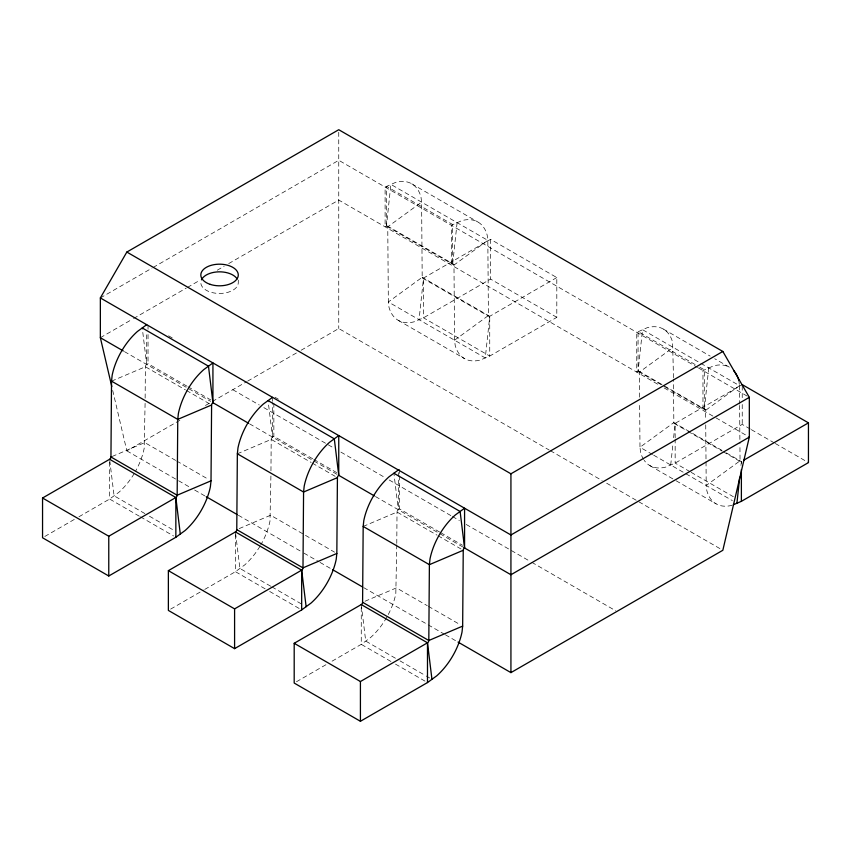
<?xml version="1.0" encoding="UTF-8"?>
<svg xmlns="http://www.w3.org/2000/svg" width="851" height="851" viewBox="0 0 851 851"><rect width="100%" height="100%" fill="white"/><g stroke="black" fill="none" stroke-linecap="round" stroke-linejoin="round"><path stroke-width="0.64" stroke-dasharray="4.25 3.19" d="M145.096 403.363L144.159 448.498A50.571 29.2 -60 0 1 135.554 471.209M145.138 398.14L145.383 366.76A1.872 1.085 -60 0 1 146.702 364.462L146.702 332.656M270.916 476.007L269.98 521.142A50.571 29.2 -60 0 1 260.725 544.991M270.958 470.784L271.203 439.403A1.872 1.085 -60 0 1 272.533 437.106L272.533 402.651M396.768 544.725L395.811 593.785A50.571 29.2 -60 0 1 370.525 637.58L361.26 644.335L330.571 662.046M396.779 543.427L397.023 512.047A1.872 1.085 -60 0 1 398.353 509.749L398.353 477.943M556.809 317.327L490.58 279.096L423.511 317.817L414.256 321.763A50.571 29.2 -60 0 1 388.971 307.158L388.343 301.977L422.192 277.298L421.607 202.134L420.968 196.964A50.571 29.2 -60 0 0 395.683 182.359L385.109 187.06L385.109 226.823L386.428 226.058L390.886 184.401L487.825 240.376L488.41 315.53L454.562 340.219L455.189 345.389A50.571 29.2 -60 0 0 480.475 359.994L489.74 356.058L556.809 317.327L556.809 277.564L490.58 239.333L423.511 278.064L419.054 319.721M457.104 222.632L452.647 264.299L451.328 265.055L451.328 225.292L461.902 220.59A50.571 29.2 -60 0 1 487.197 235.195L487.825 240.376L453.977 265.055L454.562 340.219M556.809 277.564L489.74 316.295L485.283 357.952L388.343 301.977L387.758 226.823L421.607 202.134M673.481 377.748L672.609 342.251A50.571 29.2 -60 0 0 647.324 327.646L636.75 332.347L636.75 372.11L638.069 371.344L642.526 329.688L739.466 385.652L739.615 404.119M670.705 464.997L672.928 444.169M673.62 437.659L675.151 423.341L742.232 384.62M708.745 367.919L704.298 409.576L702.969 410.342L702.969 370.579L713.553 365.877A50.571 29.2 -60 0 1 729.584 367.313L714.734 358.739M740.955 465.486L741.381 461.572A1.872 1.085 -60 0 1 740.051 460.816L739.934 444.988M639.59 397.162L639.399 372.11L673.247 347.421M739.466 385.652L705.617 410.342L705.692 419.575M732.126 505.271A50.571 29.2 -60 0 1 706.841 490.676L706.202 485.495L740.051 460.816M100.354 297.935L151.925 268.161M153.074 267.501L338.751 160.296L697.575 367.462M100.354 337.698L132.448 319.178M133.586 318.508L186.316 288.074M187.454 287.415L200.07 280.128M217.26 270.203L224.132 266.235M228.717 263.587L338.751 200.059L659.621 385.312M186.848 386.109L148.031 363.696L146.702 364.462L142.255 327.954M112.694 390.428L126.842 450.87L180.391 419.958M205.453 405.491L211.144 402.193M212.282 401.544L246.471 381.801M247.609 381.152L296.595 352.867M301.148 350.229L338.751 328.529L549.193 450.03M44.826 536.46L74.377 519.387M78.93 516.77L109.619 499.048L118.874 492.293A50.571 29.2 -60 0 0 134.245 473.486M312.668 458.753L273.852 436.34L272.533 437.106L268.076 400.598M170.647 609.103L203.612 590.062M204.751 589.413L235.44 571.691L244.694 564.936A50.571 29.2 -60 0 0 260.066 546.129M439.637 532.056L399.672 508.983L398.353 509.749L393.896 473.241M296.467 681.736L326.029 664.674M750.22 429L742.232 424.383L675.151 463.104L665.897 467.039A50.571 29.2 -60 0 1 644.186 460.338M111.534 381.152L145.383 366.76L185.348 389.832M112.151 456.476L144.798 442.594L175.625 460.391M237.355 453.796L271.203 439.403L311.168 462.476M239.184 528.599L270.618 515.238L334.56 552.15M363.175 526.439L397.023 512.047L436.988 535.119M365.005 601.242L396.438 587.881L427.266 605.678M411.714 183.795L477.932 222.026M663.355 329.082L710.17 356.101M695.161 364.547L638.069 331.582L638.069 371.344A1.872 1.085 -60 0 1 639.399 372.11M699.724 367.175L704.298 369.813L704.298 409.576A1.872 1.085 -60 0 1 705.617 410.342L665.471 387.162M698.405 367.94L748.178 396.683M751.359 429.659L774.197 442.839M775.335 443.499L808.45 462.614M387.365 225.972L453.583 264.204M639.005 371.249L662.982 385.099M664.131 385.758L705.234 409.491M386.428 226.058L453.977 265.055A1.872 1.085 -60 0 0 452.647 264.299L452.647 224.536L386.428 186.295L386.428 226.058A1.872 1.085 -60 0 1 387.758 226.823M638.069 371.344L664.514 386.609M664.152 387.928L714.819 417.192M715.968 417.852L749.327 437.106M489.74 316.295L422.192 277.298A1.872 1.085 -60 0 0 423.511 278.064L423.511 317.817L489.74 356.058L489.74 316.295A1.872 1.085 -60 0 1 488.41 315.53M721.967 450.37L673.832 422.575L673.492 379.067M726.35 452.902L741.381 461.572L741.381 465.55M422.575 278.149L488.804 316.381M674.215 423.436L686.778 430.691M687.916 431.351L722.169 451.126M723.318 451.785L740.444 461.667M690.001 471.677L675.151 463.104L675.151 439.244M691.14 472.337L733.381 496.729M652.547 454.519L639.984 447.264L639.633 402.438M653.685 455.179L732.36 500.601M398.225 320.327L464.444 358.558M649.866 465.614L674.992 480.113M676.13 480.772L716.095 503.845M550.342 450.69L602.093 480.57M606.689 483.219L720.531 548.948M168.583 335.805L173.147 338.443M274.99 397.236L278.415 399.215M232.791 389.694L259.247 404.97M263.842 407.629L333.996 448.126M340.889 452.104L384.588 477.337M389.194 479.996L451.285 515.844M452.434 516.504L459.338 520.493M466.242 524.471L530.63 561.66M531.779 562.32L615.73 610.784M187.997 386.769L210.825 399.959M313.817 459.412L336.645 472.592M440.775 532.715L462.465 545.236M124.459 351.623L210.644 401.374M249.566 423.851L337.613 474.677M375.482 496.548L462.721 546.916M186.486 390.492L209.325 403.672M312.306 463.135L335.145 476.315M438.127 535.768L460.965 548.959M176.763 461.051L208.729 479.507M428.404 606.337L460.38 624.794M126.842 450.87L177.434 480.081M178.593 480.751L190.092 487.389M194.688 490.048L205.038 496.016M238.386 515.27L302.786 552.448M303.935 553.118L318.88 561.745M320.029 562.415L331.528 569.053M363.728 587.637L444.233 634.112M445.381 634.782L456.881 641.42M144.904 513.589L114.077 495.793L109.619 459.285M149.468 516.227L174.593 530.737M270.724 586.233L239.897 568.436L235.44 531.928M271.873 586.892L303.839 605.348M395.407 658.217L365.717 641.08L361.26 604.572M399.97 660.855L425.096 675.354M426.234 676.013L429.659 677.992M139.309 516.185L109.619 499.048L109.619 461.933M140.447 516.844L173.561 535.96M265.129 588.828L235.44 571.691L235.44 534.577M269.693 591.466L300.52 609.263M390.949 661.472L361.26 644.335L361.26 607.22M395.513 664.11L425.202 681.247M738.838 380.482L739.306 384.365M739.625 405.438L739.923 443.669M705.734 424.851L706.011 460.444M706.022 461.763L706.202 485.495M742.232 385.95L742.232 399.204M742.232 404.502L742.232 424.383M675.151 437.925L675.151 423.341A1.872 1.085 -60 0 1 673.832 422.575L639.984 447.264L640.612 452.445A50.571 29.2 -60 0 0 643.547 459.37M490.58 239.333L490.58 279.096M399.672 469.22L399.672 474.528M399.672 475.847L399.672 508.983M398.353 472.635L398.353 476.613M338.751 132.267L338.751 328.529M273.852 403.204L273.852 436.34M272.533 397.343L272.533 401.321M238.28 280.096L238.28 282.649A18.733 10.818 0 0 1 217.92 293.414A18.733 10.818 0 0 1 201.102 280.766M148.031 325.263L148.031 329.241M148.031 334.539L148.031 363.696"/><path stroke-width="1.28" d="M175.849 537.279L175.849 497.516A1.872 1.085 -60 0 0 177.168 495.218L177.753 419.383L178.391 413.48A50.571 29.2 -60 0 1 203.676 369.685L212.931 362.93L212.931 402.693A1.872 1.085 -60 0 0 211.601 404.991L211.016 480.826L210.388 486.729A50.571 29.2 -60 0 1 185.103 530.524L175.849 537.279L108.768 575.999L42.55 537.768L42.55 498.005L109.619 459.285A1.872 1.085 -60 0 0 110.949 456.987L111.534 381.152L112.162 375.248A50.571 29.2 -60 0 1 137.447 331.454L146.702 324.699M301.669 609.922L301.669 570.159A1.872 1.085 -60 0 0 302.988 567.862L303.573 492.027L304.211 486.123A50.571 29.2 -60 0 1 329.497 442.329L338.751 435.574L338.751 475.337A1.872 1.085 -60 0 0 337.421 477.634L336.836 553.469L336.209 559.373A50.571 29.2 -60 0 1 310.923 603.168L301.669 609.922L234.589 648.643L168.37 610.412L168.37 570.649L235.44 531.928A1.872 1.085 -60 0 0 236.769 529.63L237.355 453.796L237.982 447.892A50.571 29.2 -60 0 1 263.267 404.097L272.533 397.343M427.489 682.566L427.489 642.803A1.872 1.085 -60 0 0 428.808 640.505L429.393 564.67L430.032 558.767A50.571 29.2 -60 0 1 455.317 514.972L464.572 508.217L464.572 547.98A1.872 1.085 -60 0 0 463.242 550.278L462.657 626.113L462.029 632.016A50.571 29.2 -60 0 1 436.744 675.811L427.489 682.566L360.42 721.286L294.191 683.055L294.191 643.292L361.26 604.572A1.872 1.085 -60 0 0 362.59 602.274L363.175 526.439L363.803 520.535A50.571 29.2 -60 0 1 389.098 476.741L398.353 469.986M736.923 503.239L739.71 477.198M111.789 386.567L100.354 337.698L100.354 297.935L126.842 252.056L338.751 129.714L722.839 351.463L749.327 397.343L749.327 437.106L722.839 550.278L510.93 672.62L458.029 642.08M42.55 498.005L108.768 536.236L175.849 497.516L180.295 534.024M168.37 570.649L234.589 608.88L301.669 570.159L306.126 606.667M126.842 252.056L510.93 473.805L722.839 351.463M749.327 397.343L510.93 534.981L100.354 297.935M749.327 437.106L510.93 574.744L463.869 547.576M294.191 643.292L360.42 681.523L427.489 642.803L431.946 679.311M743.646 460.263L808.45 422.851L808.45 462.614L741.381 501.335L733.317 504.771M211.601 404.991L177.753 419.383L111.534 381.152M211.016 480.826L177.168 495.218L110.949 456.987M337.421 477.634L303.573 492.027L237.355 453.796M336.836 553.469L302.988 567.862L236.769 529.63M463.242 550.278L429.393 564.67L363.175 526.439M462.657 626.113L428.808 640.505L362.59 602.274M742.232 384.62L808.45 422.851M142.255 327.954L208.474 366.185L212.931 402.693M268.076 400.598L334.294 438.829L338.751 475.337L374.334 495.888M393.896 473.241L460.114 511.472L464.572 547.98M100.354 337.698L123.31 350.952M212.835 402.651L248.428 423.192M206.187 496.686L237.238 514.61M332.677 569.713L362.579 586.977M109.619 459.285L175.849 497.516M235.44 531.928L301.669 570.159M361.26 604.572L427.489 642.803M741.381 469.529L741.381 501.335M510.93 473.805L510.93 672.62M360.42 681.523L360.42 721.286M234.589 608.88L234.589 648.643M108.768 536.236L108.768 575.999M201.453 279.851A18.733 10.818 0 0 1 218.739 271.841A18.733 10.818 0 0 1 237.152 278.947M733.594 370.515A50.571 29.2 -60 0 1 738.838 380.482M210.186 284.362A18.733 10.818 0 0 0 238.28 275.001A18.733 10.818 0 0 0 210.186 265.629A18.733 10.818 0 0 0 210.186 284.362"/></g></svg>
